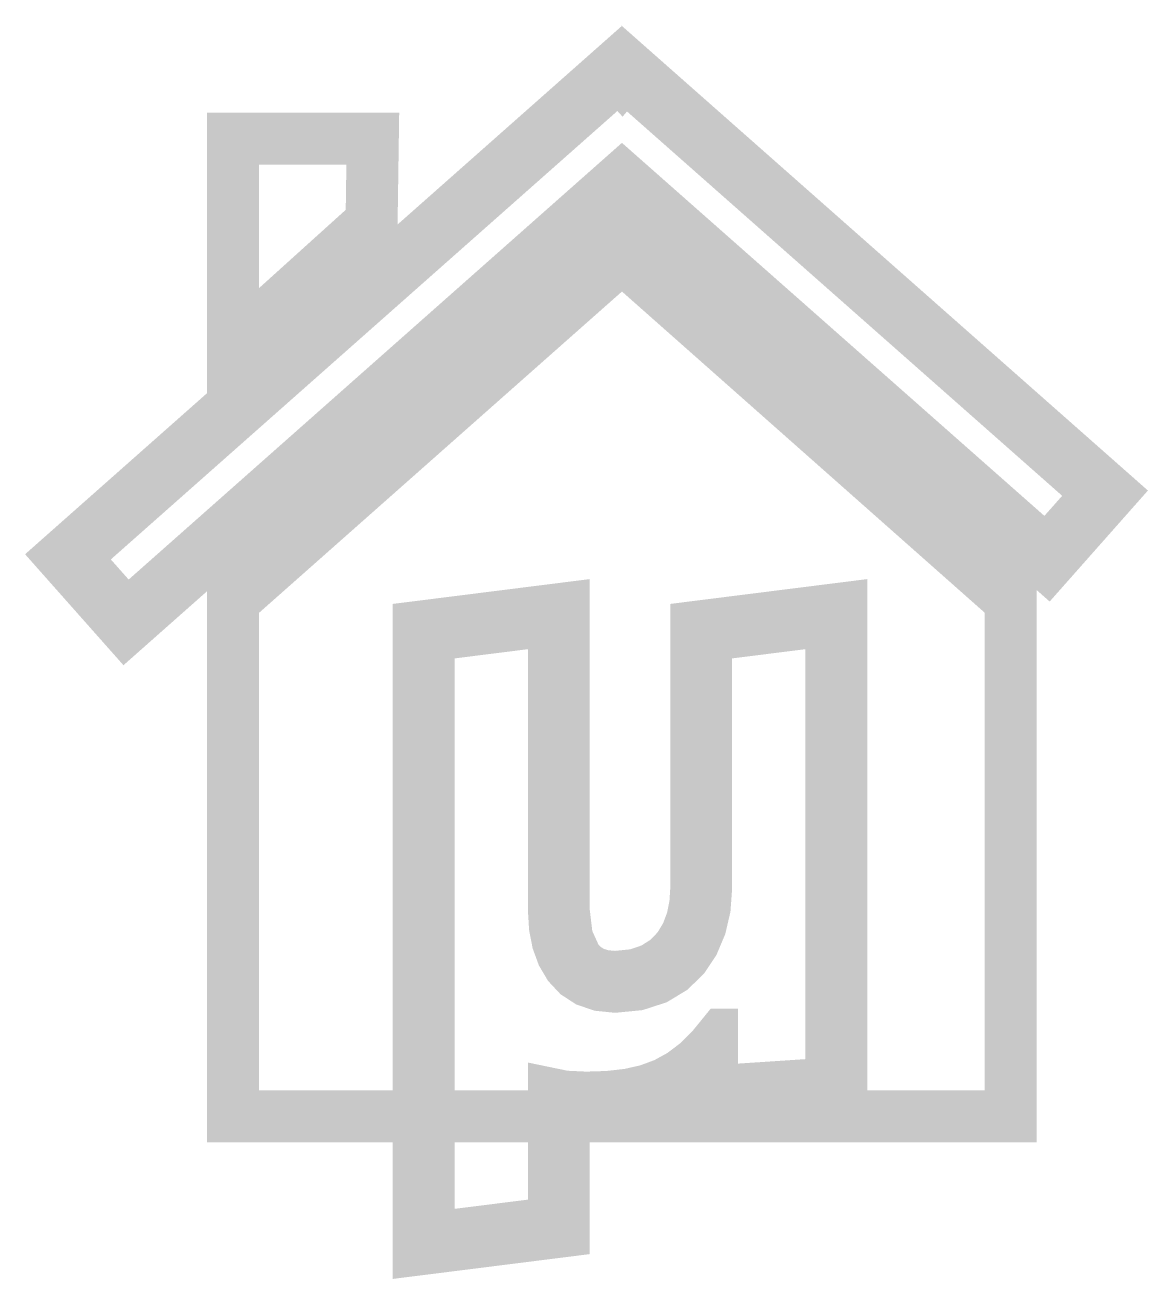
# Model space of a CAD drawing. Extents: x 0 to 7.19, y 0.14 to 8.17.
import ezdxf

# ---------------------------------------------------------------- set-up
doc = ezdxf.new("R2010")
doc.units = 0
doc.layers.get('0').update_dxf_attribs({"linetype": 'CONTINUOUS'})

msp = doc.modelspace()

# ---------------------------------------------------------------- linework, layer by layer
at = {"color": 0}
for points, const_width in [([(3.80875, 7.8966), (0.275499, 4.76801), (0.647624, 4.34814), (3.82319, 7.16015), (6.54514, 4.75603), (6.91661, 5.17589), (3.83692, 7.8966), (3.82319, 7.88069), (3.80875, 7.8966)], 0.388889), ([(1.33198, 7.44629), (2.2276, 7.44629), (2.21989, 6.91575), (1.33198, 6.11367), (1.33198, 7.44629)], 0.333333), ([(6.31304, 4.48492), (3.82319, 6.68989), (1.33198, 4.484), (1.33187, 1.18506), (6.31304, 1.18506), (6.31304, 4.48492)], 0.333333), ([(3.50612, 4.49946), (3.31082, 4.47483), (2.61876, 4.38764), (2.46685, 4.36849), (2.46685, 0.268935), (2.66217, 0.293511), (3.35422, 0.380697), (3.50612, 0.399849), (3.50612, 1.1881), (3.59413, 1.18598), (3.78304, 1.19363), (3.95915, 1.2207), (4.12457, 1.27382), (4.28157, 1.35927), (4.28157, 1.21772), (4.46674, 1.23003), (5.12082, 1.2736), (5.28293, 1.2844), (5.28293, 4.49946), (5.08762, 4.47483), (4.3954, 4.38764), (4.24349, 4.36849), (4.24349, 2.64035), (4.23757, 2.54812), (4.21907, 2.45751), (4.18685, 2.3719), (4.13976, 2.29454), (4.07661, 2.22868), (3.99625, 2.17751), (3.89762, 2.14447), (3.77946, 2.13271), (3.71582, 2.13813), (3.66178, 2.15457), (3.61643, 2.1824), (3.57889, 2.22206), (3.5249, 2.34088), (3.50612, 2.49875), (3.50612, 4.49946)], 0.222222), ([(5.10932, 4.30263), (5.10932, 1.44683), (4.45518, 1.40326), (4.45518, 1.76303), (4.44433, 1.76303), (4.35639, 1.65494), (4.26704, 1.56662), (4.17437, 1.49647), (4.07644, 1.44276), (3.9714, 1.40392), (3.85726, 1.3782), (3.7321, 1.36399), (3.59413, 1.35959), (3.46126, 1.36578), (3.33251, 1.39236), (3.33251, 0.552951), (2.64046, 0.465767), (2.64046, 4.21539), (3.33251, 4.30263), (3.33251, 2.49875), (3.33897, 2.39106), (3.35861, 2.29025), (3.39199, 2.19868), (3.43946, 2.11854), (3.50151, 2.05225), (3.57856, 2.00206), (3.67106, 1.97021), (3.77946, 1.9591), (3.93201, 1.97407), (4.06299, 2.01654), (4.17279, 2.08274), (4.26178, 2.16894), (4.33029, 2.2716), (4.37875, 2.38683), (4.40756, 2.51096), (4.4171, 2.64035), (4.4171, 4.21539), (5.10932, 4.30263)], 0.222222), ([(4.45518, 1.40326), (4.45518, 1.76303), (4.44433, 1.76303), (4.35639, 1.65494), (4.26704, 1.56662), (4.17437, 1.49647), (4.07644, 1.44276), (3.9714, 1.40392), (3.85726, 1.3782), (3.7321, 1.36399), (3.59413, 1.35959), (3.46126, 1.36578), (3.33251, 1.39236), (3.33251, 0.552951), (2.64046, 0.465767), (2.64046, 4.21539), (3.33251, 4.30257), (3.33251, 2.49875), (3.33897, 2.39111), (3.35861, 2.29031), (3.39199, 2.19868), (3.43946, 2.1186), (3.50151, 2.05225), (3.57856, 2.00206), (3.67106, 1.97021), (3.77946, 1.9591), (3.93201, 1.97407), (4.06299, 2.01654), (4.17279, 2.08274), (4.26178, 2.16894), (4.33029, 2.2716), (4.37875, 2.38683), (4.40756, 2.51096), (4.4171, 2.64035), (4.4171, 4.21539), (5.10932, 4.30257), (5.10932, 1.44683), (4.45518, 1.40326)], 0.222222)]:
    msp.add_lwpolyline(points, close=True, dxfattribs=dict(at, const_width=const_width))

doc.saveas('drawing.dxf')
